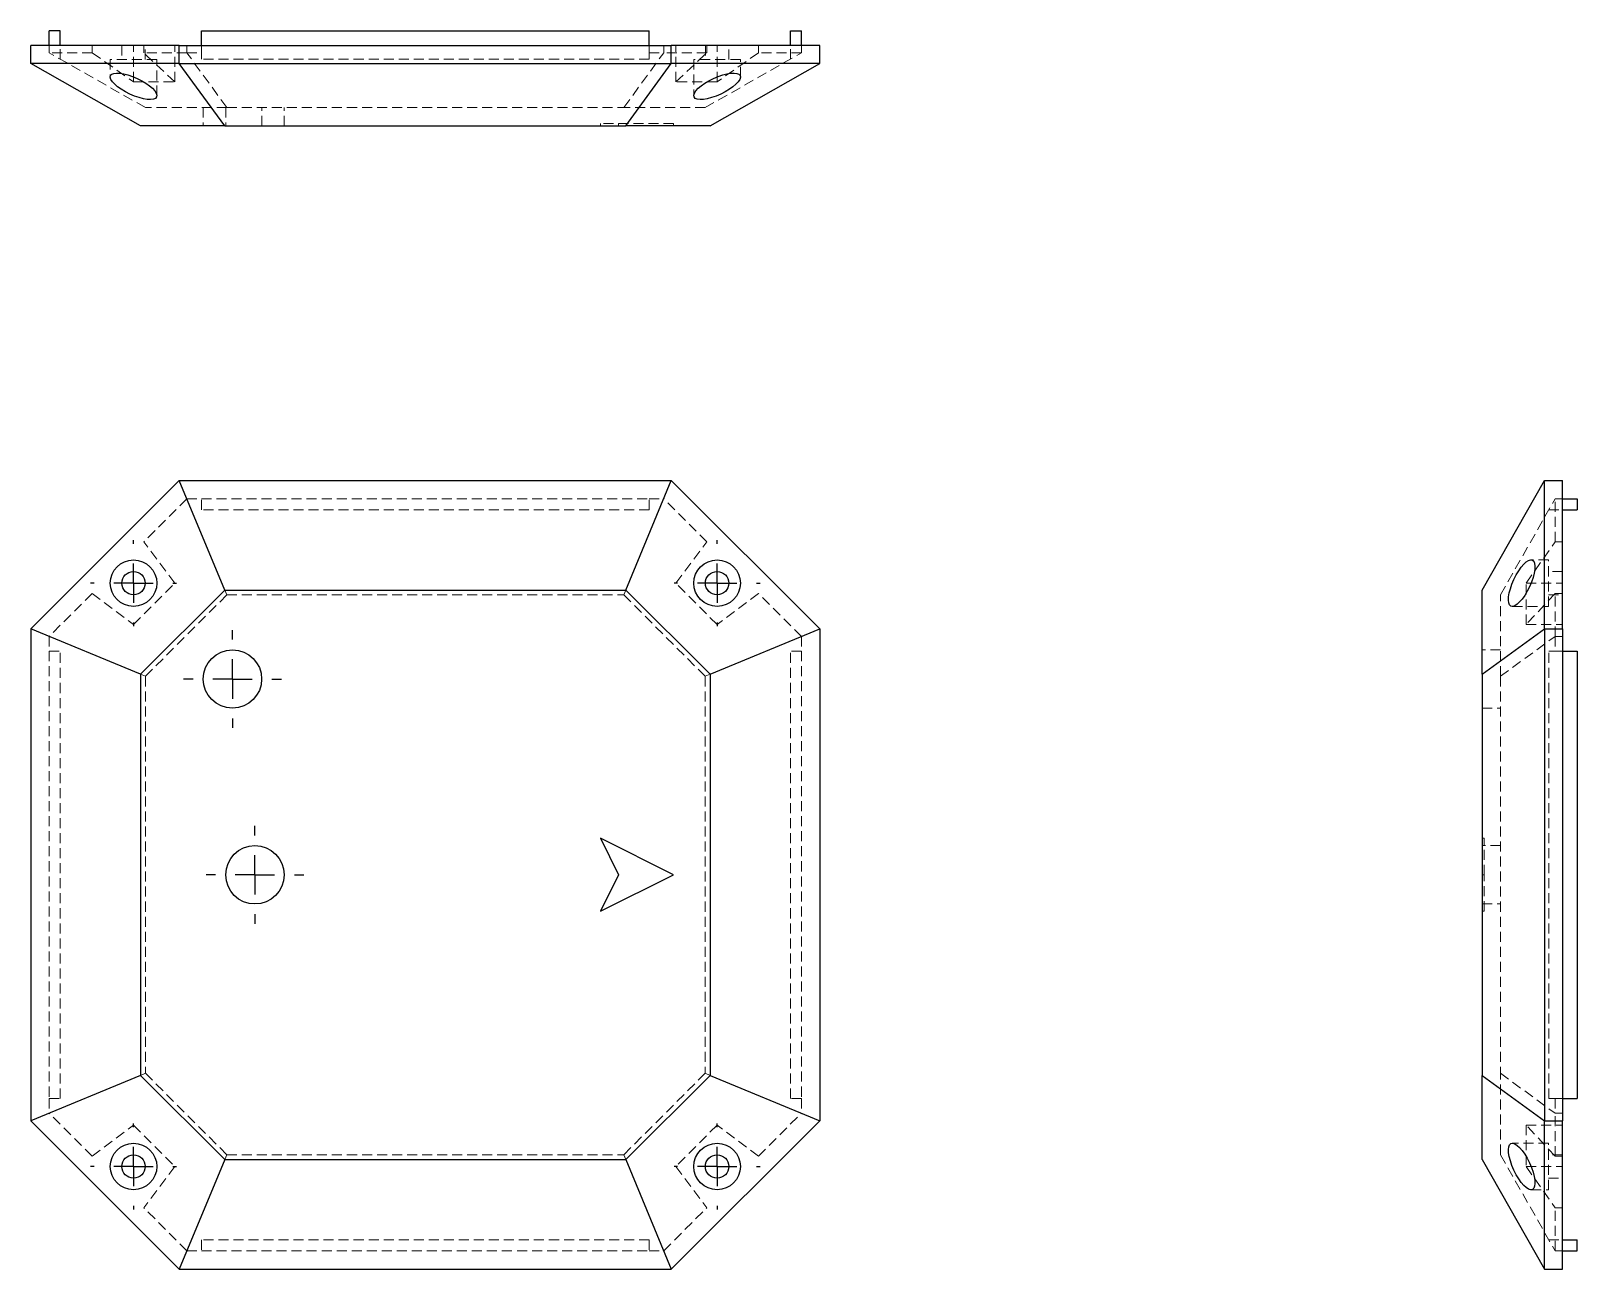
# Model space of a CAD drawing. Header units: millimetres. Extents: x 33 to 229, y 7 to 164.
import ezdxf

# ---------------------------------------------------------------- set-up
doc = ezdxf.new("R2010")
doc.units = ezdxf.units.MM
doc.linetypes.add('HIDDEN', pattern=[1.905, 1.27, -0.635])
doc.layers.add('10', color=7, linetype='Continuous')

# ---------------------------------------------------------------- blocks, each defined once
blk = doc.blocks.new('SW_CENTERMARKSYMBOL_0')
at = {"layer": '10', "color": 0}
for p, q in [((0, 5), (0, 6.2)), ((0, 0), (0, 2.5)), ((-5, 0), (-6.2, 0)), ((0, 0), (-2.5, 0)), ((0, 0), (0, -2.5)), ((0, 0), (2.5, 0)), ((5, 0), (6.2, 0)), ((0, -5), (0, -6.2))]:
    blk.add_line(p, q, dxfattribs=at)
blk = doc.blocks.new('SW_CENTERMARKSYMBOL_1')
at = {"layer": '10', "color": 0}
for p, q in [((0, 5), (0, 6.2)), ((0, 0), (0, 2.5)), ((-5, 0), (-6.2, 0)), ((0, 0), (-2.5, 0)), ((0, 0), (0, -2.5)), ((0, 0), (2.5, 0)), ((5, 0), (6.2, 0)), ((0, -5), (0, -6.2))]:
    blk.add_line(p, q, dxfattribs=at)
blk = doc.blocks.new('SW_CENTERMARKSYMBOL_2')
at = {"layer": '10', "color": 0}
for p, q in [((0, 5), (0, 5.45)), ((0, 0), (0, 2.5)), ((-5, 0), (-5.45, 0)), ((0, 0), (-2.5, 0)), ((0, 0), (0, -2.5)), ((0, 0), (2.5, 0)), ((5, 0), (5.45, 0)), ((0, -5), (0, -5.45))]:
    blk.add_line(p, q, dxfattribs=at)
blk = doc.blocks.new('SW_CENTERMARKSYMBOL_3')
at = {"layer": '10', "color": 0}
for p, q in [((0, 5), (0, 5.45)), ((0, 0), (0, 2.5)), ((-5, 0), (-5.45, 0)), ((0, 0), (-2.5, 0)), ((0, 0), (0, -2.5)), ((0, 0), (2.5, 0)), ((5, 0), (5.45, 0)), ((0, -5), (0, -5.45))]:
    blk.add_line(p, q, dxfattribs=at)
blk = doc.blocks.new('SW_CENTERMARKSYMBOL_4')
at = {"layer": '10', "color": 0}
for p, q in [((0, 5), (0, 5.45)), ((0, 0), (0, 2.5)), ((-5, 0), (-5.45, 0)), ((0, 0), (-2.5, 0)), ((0, 0), (0, -2.5)), ((0, 0), (2.5, 0)), ((5, 0), (5.45, 0)), ((0, -5), (0, -5.45))]:
    blk.add_line(p, q, dxfattribs=at)
blk = doc.blocks.new('SW_CENTERMARKSYMBOL_5')
at = {"layer": '10', "color": 0}
for p, q in [((0, 5), (0, 5.45)), ((0, 0), (0, 2.5)), ((-5, 0), (-5.45, 0)), ((0, 0), (-2.5, 0)), ((0, 0), (0, -2.5)), ((0, 0), (2.5, 0)), ((5, 0), (5.45, 0)), ((0, -5), (0, -5.45))]:
    blk.add_line(p, q, dxfattribs=at)

msp = doc.modelspace()

# ---------------------------------------------------------------- linework, layer by layer
at = {"color": 7, "linetype": 'Continuous', "lineweight": 25}
for p, q in [((35.31, 162.17), (35.31, 164.02)), ((36.7, 164.02), (35.31, 164.02)), ((36.7, 162.17), (36.7, 164.02)), ((54.62, 164.02), (111.38, 164.02)), ((54.62, 162.17), (54.62, 164.02)), ((111.38, 162.17), (111.38, 164.02)), ((129.3, 162.17), (129.3, 164.02)), ((129.3, 164.02), (130.69, 164.02)), ((130.69, 162.17), (130.69, 164.02)), ((33, 159.89), (33, 162.17)), ((51.81, 162.17), (33, 162.17)), ((51.81, 159.89), (51.81, 162.17)), ((51.81, 162.17), (114.19, 162.17)), ((114.19, 159.89), (114.19, 162.17)), ((133, 162.17), (114.19, 162.17)), ((133, 159.89), (133, 162.17)), ((51.81, 159.89), (33, 159.89)), ((46.9, 151.98), (33, 159.89)), ((51.81, 159.89), (114.19, 159.89)), ((57.57, 151.98), (51.81, 159.89)), ((108.43, 151.98), (114.19, 159.89)), ((133, 159.89), (114.19, 159.89)), ((119.1, 151.98), (133, 159.89)), ((57.57, 151.98), (46.9, 151.98)), ((57.57, 151.98), (108.43, 151.98)), ((119.1, 151.98), (108.43, 151.98)), ((51.81, 107), (33, 88.19)), ((57.57, 93.1), (51.81, 107)), ((51.81, 107), (114.19, 107)), ((108.43, 93.1), (114.19, 107)), ((133, 88.19), (114.19, 107)), ((216.98, 93.1), (224.89, 107)), ((224.89, 88.19), (224.89, 107)), ((224.89, 107), (227.17, 107)), ((227.17, 88.19), (227.17, 107)), ((227.17, 104.69), (229.02, 104.69)), ((229.02, 104.69), (229.02, 103.3)), ((227.17, 103.3), (229.02, 103.3)), ((57.57, 93.1), (46.9, 82.43)), ((57.57, 93.1), (108.43, 93.1)), ((119.1, 82.43), (108.43, 93.1)), ((216.98, 82.43), (216.98, 93.1)), ((46.9, 82.43), (33, 88.19)), ((33, 88.19), (33, 25.81)), ((119.1, 82.43), (133, 88.19)), ((133, 88.19), (133, 25.81)), ((216.98, 82.43), (224.89, 88.19)), ((224.89, 88.19), (224.89, 25.81)), ((224.89, 88.19), (227.17, 88.19)), ((227.17, 88.19), (227.17, 25.81)), ((227.17, 85.38), (229.02, 85.38)), ((229.02, 85.38), (229.02, 28.62)), ((46.9, 82.43), (46.9, 31.57)), ((119.1, 82.43), (119.1, 31.57)), ((216.98, 82.43), (216.98, 31.57)), ((105.21, 61.63), (107.49, 57)), ((114.47, 57), (105.21, 61.63)), ((107.49, 57), (105.21, 52.37)), ((105.21, 52.37), (114.47, 57)), ((46.9, 31.57), (33, 25.81)), ((57.57, 20.9), (46.9, 31.57)), ((108.43, 20.9), (119.1, 31.57)), ((119.1, 31.57), (133, 25.81)), ((216.98, 20.9), (216.98, 31.57)), ((216.98, 31.57), (224.89, 25.81)), ((227.17, 28.62), (229.02, 28.62)), ((51.81, 7), (33, 25.81)), ((114.19, 7), (133, 25.81)), ((224.89, 25.81), (227.17, 25.81)), ((224.89, 7), (224.89, 25.81)), ((227.17, 7), (227.17, 25.81)), ((57.57, 20.9), (51.81, 7)), ((57.57, 20.9), (108.43, 20.9)), ((108.43, 20.9), (114.19, 7)), ((216.98, 20.9), (224.89, 7)), ((227.17, 10.7), (229.02, 10.7)), ((229.02, 9.31), (229.02, 10.7)), ((227.17, 9.31), (229.02, 9.31)), ((51.81, 7), (114.19, 7)), ((224.89, 7), (227.17, 7))]:
    msp.add_line(p, q, dxfattribs=at)
at = {"color": 7, "linetype": 'HIDDEN', "lineweight": 18}
for p, q in [((35.31, 161.24), (35.31, 162.17)), ((40.77, 161.24), (35.31, 161.24)), ((47.51, 154.3), (35.31, 161.24)), ((36.7, 160.45), (36.7, 162.17)), ((40.77, 161.24), (40.77, 162.17)), ((40.77, 161.24), (46.01, 157.55)), ((44.53, 162.17), (44.53, 160.41)), ((46.01, 157.55), (46.01, 162.17)), ((47.32, 161.24), (47.32, 162.17)), ((52.77, 161.24), (47.32, 161.24)), ((51.25, 157.55), (47.32, 161.24)), ((47.49, 160.41), (47.49, 162.17)), ((51.25, 157.55), (51.25, 162.17)), ((52.77, 161.24), (52.77, 162.17)), ((57.83, 154.3), (52.77, 161.24)), ((52.77, 161.24), (54.62, 161.24)), ((54.62, 161.24), (54.62, 162.17)), ((54.62, 160.45), (54.62, 161.24)), ((108.17, 154.3), (113.23, 161.24)), ((111.38, 161.24), (111.38, 162.17)), ((111.38, 160.45), (111.38, 161.24)), ((111.38, 161.24), (113.23, 161.24)), ((113.23, 161.24), (113.23, 162.17)), ((118.68, 161.24), (113.23, 161.24)), ((114.75, 157.55), (114.75, 162.17)), ((114.75, 157.55), (118.68, 161.24)), ((118.49, 154.3), (130.69, 161.24)), ((118.51, 162.17), (118.51, 160.41)), ((118.68, 161.24), (118.68, 162.17)), ((119.99, 157.55), (119.99, 162.17)), ((125.23, 161.24), (119.99, 157.55)), ((121.47, 160.41), (121.47, 162.17)), ((125.23, 161.24), (125.23, 162.17)), ((130.69, 161.24), (125.23, 161.24)), ((129.3, 160.45), (129.3, 162.17)), ((130.69, 161.24), (130.69, 162.17)), ((48.96, 160.41), (43.06, 160.41)), ((43.06, 160.41), (43.06, 158.18)), ((48.96, 155.81), (48.96, 160.41)), ((111.38, 160.45), (54.62, 160.45)), ((122.94, 160.41), (117.04, 160.41)), ((117.04, 160.41), (117.04, 155.81)), ((122.94, 158.18), (122.94, 160.41)), ((46.01, 157.55), (51.25, 157.55)), ((119.99, 157.55), (114.75, 157.55)), ((57.83, 154.3), (47.51, 154.3)), ((54.85, 154.3), (54.85, 151.98)), ((57.7, 154.3), (57.7, 151.98)), ((57.83, 154.3), (108.17, 154.3)), ((62.26, 151.98), (62.26, 154.3)), ((65.11, 151.98), (65.11, 154.3)), ((118.49, 154.3), (108.17, 154.3)), ((114.47, 152.26), (105.21, 152.26)), ((105.21, 152.26), (105.21, 151.98)), ((107.49, 152.26), (107.49, 151.98)), ((114.47, 152.26), (114.47, 151.98)), ((52.77, 104.69), (47.32, 99.23)), ((52.77, 104.69), (54.62, 104.69)), ((54.62, 103.3), (54.62, 104.69)), ((54.62, 104.69), (111.38, 104.69)), ((111.38, 103.3), (111.38, 104.69)), ((111.38, 104.69), (113.23, 104.69)), ((118.68, 99.23), (113.23, 104.69)), ((219.3, 92.49), (226.24, 104.69)), ((226.24, 99.23), (226.24, 104.69)), ((226.24, 104.69), (227.17, 104.69)), ((111.38, 103.3), (54.62, 103.3)), ((225.45, 103.3), (227.17, 103.3)), ((51.25, 93.99), (47.32, 99.23)), ((114.75, 93.99), (118.68, 99.23)), ((222.55, 93.99), (226.24, 99.23)), ((226.24, 99.23), (227.17, 99.23)), ((225.41, 96.94), (223.18, 96.94)), ((225.41, 91.04), (225.41, 96.94)), ((227.17, 95.47), (225.41, 95.47)), ((40.77, 92.68), (35.31, 87.23)), ((40.77, 92.68), (46.01, 88.75)), ((46.01, 88.75), (51.25, 93.99)), ((57.83, 92.49), (47.51, 82.17)), ((57.83, 92.49), (57.57, 93.1)), ((57.83, 92.49), (108.17, 92.49)), ((108.17, 92.49), (108.43, 93.1)), ((118.49, 82.17), (108.17, 92.49)), ((119.99, 88.75), (114.75, 93.99)), ((125.23, 92.68), (119.99, 88.75)), ((130.69, 87.23), (125.23, 92.68)), ((219.3, 82.17), (219.3, 92.49)), ((222.55, 88.75), (222.55, 93.99)), ((222.55, 93.99), (227.17, 93.99)), ((226.24, 92.68), (222.55, 88.75)), ((225.41, 92.51), (227.17, 92.51)), ((226.24, 87.23), (226.24, 92.68)), ((226.24, 92.68), (227.17, 92.68)), ((220.81, 91.04), (225.41, 91.04)), ((222.55, 88.75), (227.17, 88.75)), ((35.31, 87.23), (35.31, 85.38)), ((130.69, 87.23), (130.69, 85.38)), ((219.3, 82.17), (226.24, 87.23)), ((226.24, 87.23), (226.24, 85.38)), ((226.24, 87.23), (227.17, 87.23)), ((35.31, 85.38), (36.7, 85.38)), ((35.31, 85.38), (35.31, 28.62)), ((36.7, 28.62), (36.7, 85.38)), ((130.69, 85.38), (129.3, 85.38)), ((129.3, 28.62), (129.3, 85.38)), ((130.69, 85.38), (130.69, 28.62)), ((219.3, 85.54), (216.98, 85.54)), ((226.24, 85.38), (225.45, 85.38)), ((225.45, 28.62), (225.45, 85.38)), ((226.24, 85.38), (227.17, 85.38)), ((47.51, 82.17), (46.9, 82.43)), ((118.49, 82.17), (119.1, 82.43)), ((47.51, 82.17), (47.51, 31.83)), ((118.49, 82.17), (118.49, 31.83)), ((219.3, 82.17), (219.3, 31.83)), ((216.98, 78.13), (219.3, 78.13)), ((217.26, 61.63), (216.98, 61.63)), ((217.26, 57), (217.26, 61.63)), ((219.3, 60.7), (216.98, 60.7)), ((217.26, 57), (216.98, 57)), ((217.26, 52.37), (217.26, 57)), ((216.98, 53.3), (219.3, 53.3)), ((217.26, 52.37), (216.98, 52.37)), ((47.51, 31.83), (46.9, 31.57)), ((57.83, 21.51), (47.51, 31.83)), ((108.17, 21.51), (118.49, 31.83)), ((118.49, 31.83), (119.1, 31.57)), ((219.3, 31.83), (226.24, 26.77)), ((219.3, 21.51), (219.3, 31.83)), ((35.31, 28.62), (36.7, 28.62)), ((35.31, 28.62), (35.31, 26.77)), ((130.69, 28.62), (129.3, 28.62)), ((130.69, 28.62), (130.69, 26.77)), ((226.24, 28.62), (225.45, 28.62)), ((226.24, 28.62), (227.17, 28.62)), ((226.24, 28.62), (226.24, 26.77)), ((40.77, 21.32), (35.31, 26.77)), ((125.23, 21.32), (130.69, 26.77)), ((226.24, 26.77), (227.17, 26.77)), ((226.24, 21.32), (226.24, 26.77)), ((40.77, 21.32), (46.01, 25.25)), ((46.01, 25.25), (51.25, 20.01)), ((119.99, 25.25), (114.75, 20.01)), ((125.23, 21.32), (119.99, 25.25)), ((222.55, 25.25), (227.17, 25.25)), ((226.24, 21.32), (222.55, 25.25)), ((222.55, 25.25), (222.55, 20.01)), ((225.41, 22.96), (220.81, 22.96)), ((225.41, 17.06), (225.41, 22.96)), ((51.25, 20.01), (47.32, 14.77)), ((57.83, 21.51), (57.57, 20.9)), ((57.83, 21.51), (108.17, 21.51)), ((108.17, 21.51), (108.43, 20.9)), ((114.75, 20.01), (118.68, 14.77)), ((219.3, 21.51), (226.24, 9.31)), ((222.55, 20.01), (227.17, 20.01)), ((222.55, 20.01), (226.24, 14.77)), ((227.17, 21.49), (225.41, 21.49)), ((226.24, 21.32), (227.17, 21.32)), ((225.41, 18.53), (227.17, 18.53)), ((223.18, 17.06), (225.41, 17.06)), ((52.77, 9.31), (47.32, 14.77)), ((113.23, 9.31), (118.68, 14.77)), ((226.24, 14.77), (227.17, 14.77)), ((226.24, 9.31), (226.24, 14.77)), ((111.38, 10.7), (54.62, 10.7)), ((54.62, 10.7), (54.62, 9.31)), ((111.38, 10.7), (111.38, 9.31)), ((225.45, 10.7), (227.17, 10.7)), ((52.77, 9.31), (54.62, 9.31)), ((54.62, 9.31), (111.38, 9.31)), ((111.38, 9.31), (113.23, 9.31)), ((226.24, 9.31), (227.17, 9.31))]:
    msp.add_line(p, q, dxfattribs=at)
at = {"color": 7, "linetype": 'Continuous', "lineweight": 25}
for centre, radius in [((46.01, 93.99), 2.95), ((119.99, 93.99), 2.95), ((46.01, 93.99), 1.48), ((119.99, 93.99), 1.48), ((58.55, 81.83), 3.7), ((61.4, 57), 3.7), ((46.01, 20.01), 2.95), ((119.99, 20.01), 2.95), ((46.01, 20.01), 1.48), ((119.99, 20.01), 1.48)]:
    msp.add_circle(centre, radius, dxfattribs=at)
for centre, major_axis in [((46.01, 157), (2.92, -1.36)), ((119.99, 157), (2.92, 1.36)), ((222, 93.99), (1.36, 2.92)), ((222, 20.01), (-1.36, 2.92))]:
    msp.add_ellipse(centre, major_axis=major_axis, ratio=0.338934, dxfattribs=at)

# ---------------------------------------------------------------- block references
at = {"layer": '10'}
for name, p in [('SW_CENTERMARKSYMBOL_4', (46.01, 93.99)), ('SW_CENTERMARKSYMBOL_5', (119.99, 93.99)), ('SW_CENTERMARKSYMBOL_0', (58.55, 81.83)), ('SW_CENTERMARKSYMBOL_1', (61.4, 57)), ('SW_CENTERMARKSYMBOL_3', (46.01, 20.01)), ('SW_CENTERMARKSYMBOL_2', (119.99, 20.01))]:
    msp.add_blockref(name, p, dxfattribs=at)

doc.saveas('drawing.dxf')
